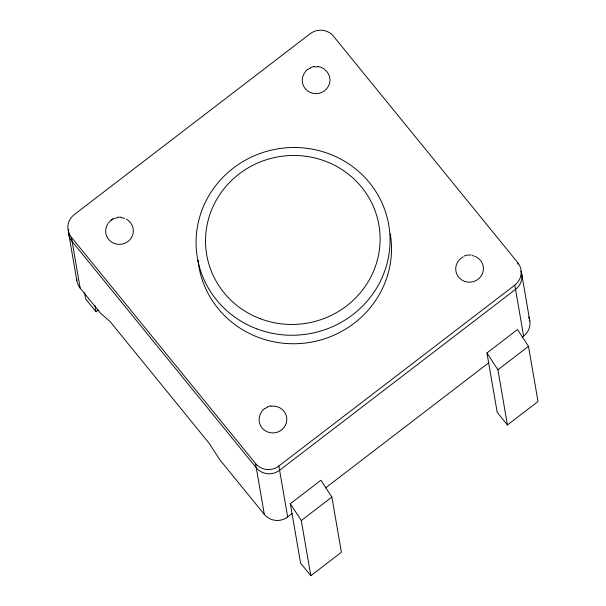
<?xml version="1.0" encoding="UTF-8"?>
<svg xmlns="http://www.w3.org/2000/svg" width="606" height="606" viewBox="0 0 606 606"><rect width="100%" height="100%" fill="white"/><g stroke="black" fill="none" stroke-linecap="round" stroke-linejoin="round"><path stroke-width="0.91" d="M305.265 71.629L307.712 69.19M262.11 410.921L264.557 408.482M84.628 292.706L85.741 299.144L95.975 311.719L98.21 309.999M71.372 237.226L255.527 463.492A16.642 16.074 -9.8 0 0 278.866 466.014L514.805 285.138A16.642 16.074 -9.8 0 0 517.683 262.519L333.527 36.246A16.642 16.074 -9.8 0 0 310.189 33.724L74.25 214.607A16.642 16.074 -9.8 0 0 71.372 237.226L80.174 288.161L100.634 313.302L110.133 321.627L209.032 443.145L219.993 459.962L264.33 514.433A16.642 16.074 -9.8 0 0 287.661 516.956L292.031 513.608M290.319 503.7L320.907 480.255L331.868 497.072L341.405 552.255L310.817 575.7L300.591 563.133L290.319 503.7L301.288 520.516L310.817 575.7M486.944 352.965L517.524 329.52L528.493 346.337L538.022 401.52L507.434 424.965L497.208 412.398L486.944 352.965L497.905 369.781L507.434 424.965M325.611 487.868L488.648 362.873M522.152 337.194L523.607 336.072A16.642 16.074 -9.8 0 0 528.682 317.052M301.288 520.516L331.868 497.072M497.905 369.781L528.493 346.337M111.095 219.925L114.11 218.175M310.726 67.44L314.09 66.501M464.188 255.997L467.552 255.058L471.044 254.99M267.572 406.732L270.935 405.793M117.473 217.236L120.973 217.168M317.589 66.433L320.968 67.243L324.005 68.879M521.774 274.397L529.841 321.089M517.683 262.519L517.978 264.216M514.805 285.138L523.607 336.072M278.866 466.014L287.661 516.956M255.527 463.492L264.33 514.433M94.862 305.295L95.975 311.719M68.751 233.84L76.811 280.533M80.174 288.161A16.642 16.074 -9.8 0 1 76.667 278.858M520.933 271.132A16.642 16.074 -9.8 0 1 515.539 289.38L279.601 470.264A16.642 16.074 -9.8 0 1 256.262 467.741L72.106 241.468A16.642 16.074 -9.8 0 1 68.713 229.636M390.302 233.916A97.089 93.778 -9.8 0 1 308.939 342.541A97.089 93.778 -9.8 0 1 198.473 263.974M198.344 263.042A97.089 93.778 -9.8 0 1 198.01 260.247M271.026 406.255A13.87 13.4 -9.8 0 1 286.706 421.003A13.87 13.4 -9.8 0 1 267.754 432.01A13.87 13.4 -9.8 0 1 261.89 411.565M265.155 408.52A13.87 13.4 -9.8 0 1 267.541 407.232M126.321 219.213A13.87 13.4 -9.8 0 1 131.396 237.688A13.87 13.4 -9.8 0 1 112.14 242.408A13.87 13.4 -9.8 0 1 107.906 223.728M108.429 223.008A13.87 13.4 -9.8 0 1 113.261 219.046M114.928 218.349A13.87 13.4 -9.8 0 1 117.572 217.698M121.185 217.63A13.87 13.4 -9.8 0 1 124.684 218.471M324.452 69.425A13.87 13.4 -9.8 0 1 327.172 88.173A13.87 13.4 -9.8 0 1 307.765 91.021A13.87 13.4 -9.8 0 1 305.045 72.273M308.31 69.228A13.87 13.4 -9.8 0 1 310.696 67.94M314.188 66.963A13.87 13.4 -9.8 0 1 317.802 66.895M474.763 256.293A13.87 13.4 -9.8 0 1 480.808 276.495A13.87 13.4 -9.8 0 1 459.022 277.601A13.87 13.4 -9.8 0 1 463.34 256.876M472.157 255.58A13.87 13.4 -9.8 0 1 473.915 256.005M256.686 328.808A97.089 93.778 -9.8 0 0 389.12 227.28A97.089 93.778 -9.8 0 0 233.386 168.051A97.089 93.778 -9.8 0 0 256.686 328.808M260.08 318.65A87.378 84.401 -9.8 0 0 379.273 227.273A87.378 84.401 -9.8 0 0 239.105 173.967A87.378 84.401 -9.8 0 0 260.08 318.65"/></g></svg>
